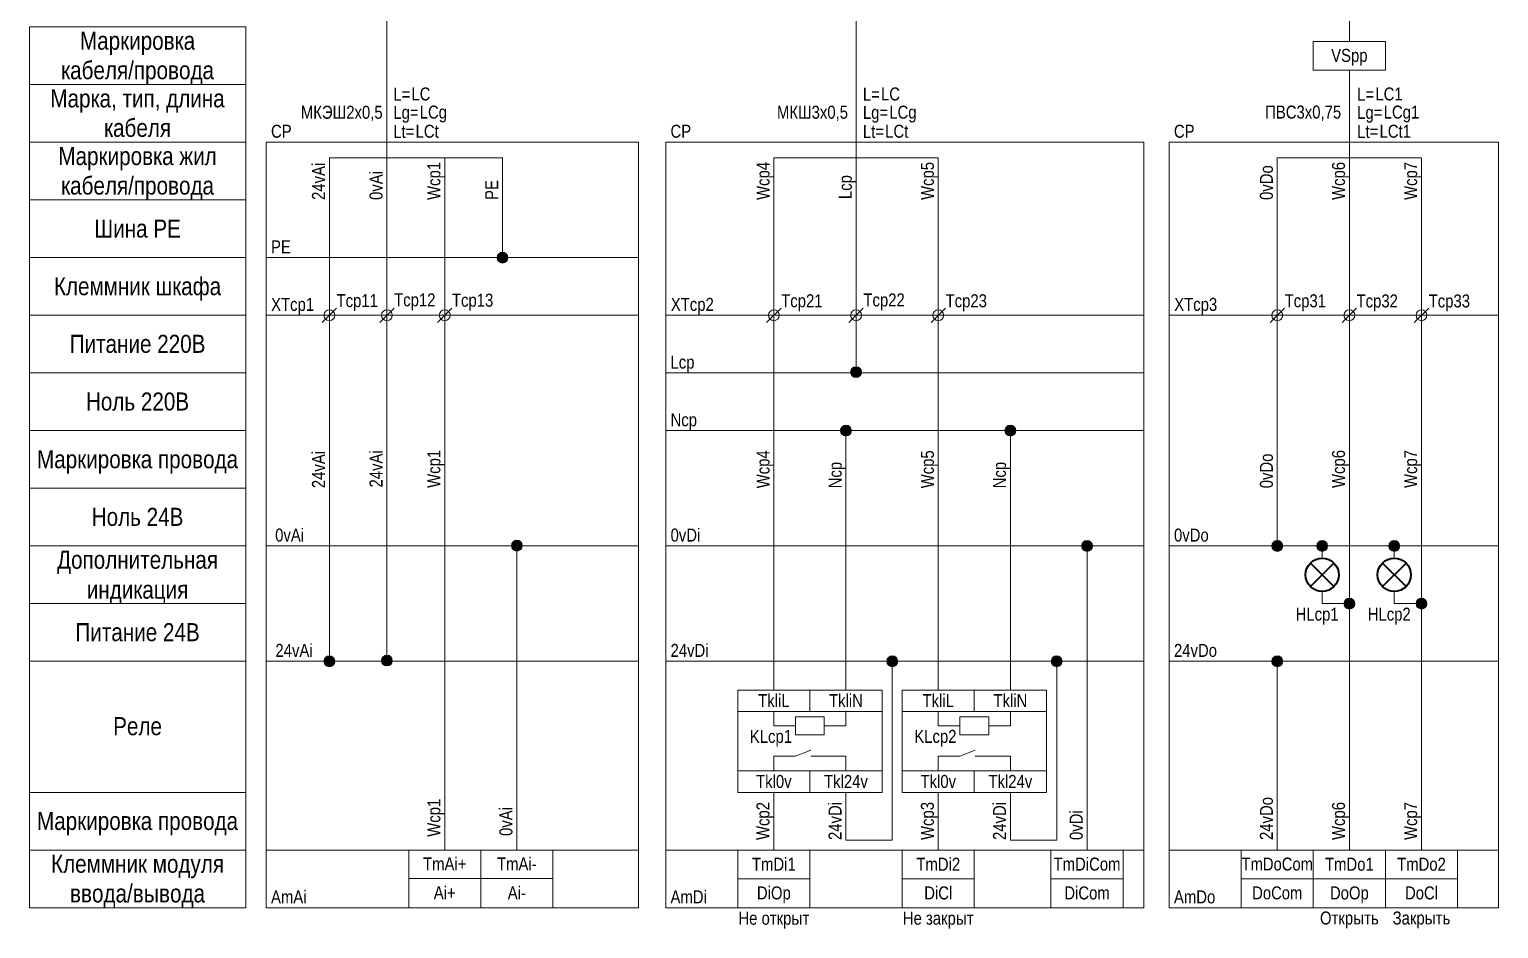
# Model space of a CAD drawing. Header units: millimetres. Extents: x 20 to 403, y -258 to -5.
# Drawn here: x 20 to 223.7, y -258.1 to -133.3 of the extents above; entities that cross this region are included whole.
import ezdxf

# ---------------------------------------------------------------- set-up
doc = ezdxf.new("R2010")
doc.units = ezdxf.units.MM
doc.header["$MEASUREMENT"] = 0
doc.linetypes.add('1_1', pattern=[2000, 1000, -1000])
doc.linetypes.add('4_2_1_2', pattern=[6702.777624, 3527.777672, -1763.888836, 0, -1411.111116])
for name, color, linetype in [('cp_names', 7, 'Continuous'), ('cp_params_ai', 7, 'Continuous'), ('cp_params_di', 7, 'Continuous'), ('cp_params_do', 7, 'Continuous'), ('cp_static_ai', 7, 'Continuous'), ('cp_static_di', 7, 'Continuous'), ('cp_static_do', 7, 'Continuous'), ('id_names', 7, 'Continuous'), ('id_params_ai', 7, 'Continuous'), ('id_params_di', 7, 'Continuous'), ('id_params_do', 7, 'Continuous'), ('id_static_ai', 7, 'Continuous'), ('id_static_di', 7, 'Continuous'), ('id_static_do', 7, 'Continuous')]:
    doc.layers.add(name, color=color, linetype=linetype)
doc.styles.add('СГЕНЕРИР_СТИЛЬ_1', font='')
doc.styles.get('СГЕНЕРИР_СТИЛЬ_1').set_extended_font_data('Arial Narrow')

msp = doc.modelspace()

# ---------------------------------------------------------------- hatches: boundary and pattern name
at = {"layer": 'cp_static_ai', "linetype": 'Continuous', "lineweight": 0, "true_color": 0x000000}
for points in [[(84.86, -165), (84.92, -165.29), (85.08, -165.53), (85.33, -165.69), (85.61, -165.75), (85.9, -165.69), (86.14, -165.53), (86.31, -165.29), (86.36, -165), (86.31, -164.71), (86.14, -164.47), (85.9, -164.31), (85.61, -164.25), (85.33, -164.31), (85.08, -164.47), (84.92, -164.71)], [(86.85, -204.95), (86.91, -205.24), (87.07, -205.48), (87.31, -205.65), (87.6, -205.7), (87.89, -205.65), (88.13, -205.48), (88.29, -205.24), (88.35, -204.95), (88.29, -204.67), (88.13, -204.42), (87.89, -204.26), (87.6, -204.2), (87.31, -204.26), (87.07, -204.42), (86.91, -204.67)], [(60.85, -221), (60.9, -221.29), (61.07, -221.53), (61.31, -221.69), (61.6, -221.75), (61.88, -221.69), (62.13, -221.53), (62.29, -221.29), (62.35, -221), (62.29, -220.71), (62.13, -220.47), (61.88, -220.31), (61.6, -220.25), (61.31, -220.31), (61.07, -220.47), (60.9, -220.71)], [(68.83, -220.9), (68.89, -221.19), (69.05, -221.43), (69.3, -221.59), (69.58, -221.65), (69.87, -221.59), (70.11, -221.43), (70.28, -221.19), (70.33, -220.9), (70.28, -220.61), (70.11, -220.37), (69.87, -220.21), (69.58, -220.15), (69.3, -220.21), (69.05, -220.37), (68.89, -220.61)]]:
    msp.add_hatch(color=18, dxfattribs=at).paths.add_polyline_path(points)
at = {"layer": 'cp_static_di', "linetype": 'Continuous', "lineweight": 0, "true_color": 0x000000}
for points in [[(133.89, -180.88), (133.94, -181.17), (134.11, -181.41), (134.35, -181.57), (134.64, -181.63), (134.92, -181.57), (135.17, -181.41), (135.33, -181.17), (135.39, -180.88), (135.33, -180.59), (135.17, -180.35), (134.92, -180.19), (134.64, -180.13), (134.35, -180.19), (134.11, -180.35), (133.94, -180.59)], [(132.49, -189), (132.54, -189.29), (132.71, -189.53), (132.95, -189.69), (133.24, -189.75), (133.52, -189.69), (133.77, -189.53), (133.93, -189.29), (133.99, -189), (133.93, -188.71), (133.77, -188.47), (133.52, -188.31), (133.24, -188.25), (132.95, -188.31), (132.71, -188.47), (132.54, -188.71)], [(155.29, -189), (155.34, -189.29), (155.51, -189.53), (155.75, -189.69), (156.04, -189.75), (156.32, -189.69), (156.57, -189.53), (156.73, -189.29), (156.79, -189), (156.73, -188.71), (156.57, -188.47), (156.32, -188.31), (156.04, -188.25), (155.75, -188.31), (155.51, -188.47), (155.34, -188.71)], [(165.92, -205), (165.98, -205.29), (166.14, -205.53), (166.39, -205.69), (166.67, -205.75), (166.96, -205.69), (167.21, -205.53), (167.37, -205.29), (167.42, -205), (167.37, -204.71), (167.21, -204.47), (166.96, -204.31), (166.67, -204.25), (166.39, -204.31), (166.14, -204.47), (165.98, -204.71)], [(138.91, -221), (138.97, -221.29), (139.13, -221.53), (139.37, -221.69), (139.66, -221.75), (139.95, -221.69), (140.19, -221.53), (140.35, -221.29), (140.41, -221), (140.35, -220.71), (140.19, -220.47), (139.95, -220.31), (139.66, -220.25), (139.37, -220.31), (139.13, -220.47), (138.97, -220.71)], [(161.71, -221), (161.77, -221.29), (161.93, -221.53), (162.17, -221.69), (162.46, -221.75), (162.75, -221.69), (162.99, -221.53), (163.15, -221.29), (163.21, -221), (163.15, -220.71), (162.99, -220.47), (162.75, -220.31), (162.46, -220.25), (162.17, -220.31), (161.93, -220.47), (161.77, -220.71)]]:
    msp.add_hatch(color=18, dxfattribs=at).paths.add_polyline_path(points)
at = {"layer": 'cp_static_do', "linetype": 'Continuous', "lineweight": 0, "true_color": 0x000000}
for points in [[(192.3, -205), (192.36, -205.29), (192.52, -205.53), (192.76, -205.69), (193.05, -205.75), (193.34, -205.69), (193.58, -205.53), (193.74, -205.29), (193.8, -205), (193.74, -204.71), (193.58, -204.47), (193.34, -204.31), (193.05, -204.25), (192.76, -204.31), (192.52, -204.47), (192.36, -204.71)], [(198.53, -205), (198.59, -205.29), (198.75, -205.53), (198.99, -205.69), (199.28, -205.75), (199.57, -205.69), (199.81, -205.53), (199.97, -205.29), (200.03, -205), (199.97, -204.71), (199.81, -204.47), (199.57, -204.31), (199.28, -204.25), (198.99, -204.31), (198.75, -204.47), (198.59, -204.71)], [(208.53, -205), (208.59, -205.29), (208.75, -205.53), (208.99, -205.69), (209.28, -205.75), (209.57, -205.69), (209.81, -205.53), (209.97, -205.29), (210.03, -205), (209.97, -204.71), (209.81, -204.47), (209.57, -204.31), (209.28, -204.25), (208.99, -204.31), (208.75, -204.47), (208.59, -204.71)], [(202.3, -213), (202.36, -213.29), (202.52, -213.53), (202.76, -213.69), (203.05, -213.75), (203.34, -213.69), (203.58, -213.53), (203.74, -213.29), (203.8, -213), (203.74, -212.71), (203.58, -212.47), (203.34, -212.31), (203.05, -212.25), (202.76, -212.31), (202.52, -212.47), (202.36, -212.71)], [(212.3, -213), (212.36, -213.29), (212.52, -213.53), (212.76, -213.69), (213.05, -213.75), (213.34, -213.69), (213.58, -213.53), (213.74, -213.29), (213.8, -213), (213.74, -212.71), (213.58, -212.47), (213.34, -212.31), (213.05, -212.25), (212.76, -212.31), (212.52, -212.47), (212.36, -212.71)], [(192.3, -221), (192.36, -221.29), (192.52, -221.53), (192.76, -221.69), (193.05, -221.75), (193.34, -221.69), (193.58, -221.53), (193.74, -221.29), (193.8, -221), (193.74, -220.71), (193.58, -220.47), (193.34, -220.31), (193.05, -220.25), (192.76, -220.31), (192.52, -220.47), (192.36, -220.71)]]:
    msp.add_hatch(color=18, dxfattribs=at).paths.add_polyline_path(points)

# ---------------------------------------------------------------- linework, layer by layer
at = {"layer": 'cp_names', "color": 7, "linetype": 'Continuous', "lineweight": 15, "ltscale": 100}
for points in [[(20, -157), (50, -157), (50, -149), (20, -149)], [(20, -165), (50, -165), (50, -157), (20, -157)], [(20, -173), (50, -173), (50, -165), (20, -165)], [(20, -181), (50, -181), (50, -173), (20, -173)], [(20, -189), (50, -189), (50, -181), (20, -181)], [(20, -197), (50, -197), (50, -189), (20, -189)], [(20, -205), (50, -205), (50, -197), (20, -197)], [(20, -213), (50, -213), (50, -205), (20, -205)], [(20, -221), (50, -221), (50, -213), (20, -213)], [(20, -239.18), (50, -239.18), (50, -221), (20, -221)], [(20, -247.18), (50, -247.18), (50, -239.18), (20, -239.18)], [(20, -255.18), (50, -255.18), (50, -247.18), (20, -247.18)]]:
    msp.add_lwpolyline(points, close=True, dxfattribs=at)
at = {"layer": 'cp_static_ai', "color": 7, "linetype": '1_1', "lineweight": 15, "ltscale": 100}
for p, q in [((104.47, -149), (52.83, -149)), ((52.83, -149), (52.83, -255.18)), ((104.47, -149), (104.47, -255.18))]:
    msp.add_line(p, q, dxfattribs=at)
at = {"layer": 'cp_static_ai', "color": 7, "linetype": 'Continuous', "lineweight": 15, "ltscale": 100}
for p, q in [((52.83, -165), (104.47, -165)), ((60.6, -174), (62.6, -172)), ((68.58, -174), (70.58, -172)), ((76.6, -174), (78.6, -172)), ((52.83, -205), (104.47, -205)), ((52.83, -221), (104.47, -221)), ((52.83, -247.18), (104.47, -247.18)), ((52.83, -255.18), (104.47, -255.18))]:
    msp.add_line(p, q, dxfattribs=at)
at = {"layer": 'cp_static_ai', "color": 7, "linetype": '4_2_1_2', "lineweight": 15, "ltscale": 100}
msp.add_line((52.83, -173), (104.47, -173), dxfattribs=at)
at = {"layer": 'cp_static_ai', "color": 7, "linetype": 'Continuous', "lineweight": 15, "ltscale": 100}
for points in [[(61.6, -173), (61.6, -151.14), (69.58, -151.14)], [(69.58, -151.14), (77.6, -151.14), (77.6, -173)], [(69.58, -173), (69.58, -151.14)], [(77.6, -247.13), (77.6, -173)]]:
    msp.add_lwpolyline(points, dxfattribs=at)
at = {"layer": 'cp_static_ai', "color": 7, "linetype": 'Continuous', "lineweight": 15, "ltscale": 100, "flags": 128}
for points in [[(77.6, -151.14), (85.61, -151.14), (85.61, -164.25)], [(61.6, -220.25), (61.6, -173.1)], [(69.58, -220.15), (69.58, -173)], [(87.6, -205.7), (87.6, -247.13)]]:
    msp.add_lwpolyline(points, dxfattribs=at)
at = {"layer": 'cp_static_ai', "color": 7, "linetype": 'Continuous', "lineweight": 15, "ltscale": 100}
for points in [[(72.6, -247.18), (82.6, -247.18), (82.6, -251.13), (72.6, -251.13)], [(82.6, -247.18), (92.6, -247.18), (92.6, -251.13), (82.6, -251.13)], [(72.6, -251.13), (82.6, -251.13), (82.6, -255.18), (72.6, -255.18)], [(82.6, -251.13), (92.6, -251.13), (92.6, -255.18), (82.6, -255.18)]]:
    msp.add_lwpolyline(points, close=True, dxfattribs=at)
for centre, radius in [((85.61, -165), 0.75), ((61.6, -173), 0.752), ((69.58, -173), 0.752), ((77.6, -173), 0.752), ((87.6, -204.95), 0.75), ((61.6, -221), 0.75), ((69.58, -220.9), 0.75)]:
    msp.add_circle(centre, radius, dxfattribs=at)
at = {"layer": 'cp_static_di', "color": 7, "linetype": '1_1', "lineweight": 15, "ltscale": 100}
for p, q in [((174.56, -149), (108.24, -149)), ((108.24, -149), (108.24, -255.18)), ((174.56, -149), (174.56, -255.18))]:
    msp.add_line(p, q, dxfattribs=at)
at = {"layer": 'cp_static_di', "color": 7, "linetype": 'Continuous', "lineweight": 15, "ltscale": 100}
for p, q in [((123.24, -151.14), (146.04, -151.14)), ((123.24, -151.14), (123.24, -225)), ((134.64, -151.14), (134.64, -172.88)), ((146.04, -173), (146.04, -151.14)), ((123.24, -173), (123.24, -159.14)), ((146.04, -159.14), (146.04, -225)), ((122.24, -174), (124.24, -172)), ((133.64, -174), (135.64, -172)), ((134.64, -172.88), (134.64, -180.13)), ((145.04, -174), (147.04, -172)), ((108.24, -181), (174.56, -181)), ((108.24, -189), (174.56, -189)), ((133.24, -225), (133.24, -189.75)), ((156.04, -225), (156.04, -189.75)), ((108.24, -205), (174.56, -205)), ((166.67, -205.75), (166.67, -247.18)), ((108.24, -221), (174.56, -221)), ((139.66, -245.82), (139.66, -221.75)), ((162.46, -245.82), (162.46, -221.75)), ((123.24, -239.18), (123.24, -247.18)), ((133.24, -239.18), (133.24, -245.82)), ((146.04, -239.18), (146.04, -247.18)), ((156.04, -239.18), (156.04, -245.82)), ((133.24, -245.82), (139.66, -245.82)), ((156.04, -245.82), (162.46, -245.82)), ((108.24, -247.18), (174.56, -247.18)), ((108.24, -255.18), (174.56, -255.18))]:
    msp.add_line(p, q, dxfattribs=at)
at = {"layer": 'cp_static_di', "color": 7, "linetype": '4_2_1_2', "lineweight": 15, "ltscale": 100}
msp.add_line((108.24, -173), (174.56, -173), dxfattribs=at)
at = {"layer": 'cp_static_di', "color": 7, "linetype": 'Continuous', "lineweight": 15, "ltscale": 100}
for points in [[(118.24, -239.18), (138.24, -239.18), (138.24, -225), (118.24, -225)], [(118.24, -227.96), (128.24, -227.96), (128.24, -225), (118.24, -225)], [(128.24, -227.96), (138.24, -227.96), (138.24, -225), (128.24, -225)], [(141.04, -239.18), (161.04, -239.18), (161.04, -225), (141.04, -225)], [(141.04, -227.96), (151.04, -227.96), (151.04, -225), (141.04, -225)], [(151.04, -227.96), (161.04, -227.96), (161.04, -225), (151.04, -225)], [(130.24, -228.72), (130.24, -231.21), (126.24, -231.21), (126.24, -228.72)], [(153.04, -228.72), (153.04, -231.21), (149.04, -231.21), (149.04, -228.72)], [(118.24, -239.18), (128.24, -239.18), (128.24, -236.21), (118.24, -236.21)], [(128.24, -239.18), (138.24, -239.18), (138.24, -236.21), (128.24, -236.21)], [(141.04, -239.18), (151.04, -239.18), (151.04, -236.21), (141.04, -236.21)], [(151.04, -239.18), (161.04, -239.18), (161.04, -236.21), (151.04, -236.21)], [(118.24, -247.18), (128.24, -247.18), (128.24, -251.18), (118.24, -251.18)], [(141.04, -247.18), (151.04, -247.18), (151.04, -251.18), (141.04, -251.18)], [(161.67, -247.18), (171.67, -247.18), (171.67, -251.18), (161.67, -251.18)], [(118.24, -251.18), (128.24, -251.18), (128.24, -255.18), (118.24, -255.18)], [(141.04, -251.18), (151.04, -251.18), (151.04, -255.18), (141.04, -255.18)], [(161.67, -251.18), (171.67, -251.18), (171.67, -255.18), (161.67, -255.18)]]:
    msp.add_lwpolyline(points, close=True, dxfattribs=at)
for points in [[(123.24, -227.96), (123.24, -229.96), (126.24, -229.96)], [(133.24, -227.96), (133.24, -229.96), (130.24, -229.96)], [(146.04, -227.96), (146.04, -229.96), (149.04, -229.96)], [(156.04, -227.96), (156.04, -229.96), (153.04, -229.96)], [(123.24, -236.21), (123.24, -234.18), (126.24, -234.18)], [(126.24, -234.18), (128.38, -233.35)], [(130.24, -234.18), (128.38, -234.18)], [(133.24, -236.21), (133.24, -234.18), (130.24, -234.18)], [(146.04, -236.21), (146.04, -234.18), (149.04, -234.18)], [(149.04, -234.18), (151.18, -233.35)], [(153.04, -234.18), (151.18, -234.18)], [(156.04, -236.21), (156.04, -234.18), (153.04, -234.18)]]:
    msp.add_lwpolyline(points, dxfattribs=at)
for centre, radius in [((123.24, -173), 0.752), ((134.64, -173), 0.752), ((146.04, -173), 0.752), ((134.64, -180.88), 0.75), ((133.24, -189), 0.75), ((156.04, -189), 0.75), ((166.67, -205), 0.75), ((139.66, -221), 0.75), ((162.46, -221), 0.75)]:
    msp.add_circle(centre, radius, dxfattribs=at)
at = {"layer": 'cp_static_do', "color": 7, "linetype": '1_1', "lineweight": 15, "ltscale": 100}
for p, q in [((223.75, -149), (178.05, -149)), ((178.05, -149), (178.05, -255.18)), ((223.75, -149), (223.75, -255.18))]:
    msp.add_line(p, q, dxfattribs=at)
at = {"layer": 'cp_static_do', "color": 7, "linetype": 'Continuous', "lineweight": 15, "ltscale": 100}
for p, q in [((193.05, -151.14), (203.05, -151.14)), ((193.05, -173), (193.05, -151.14)), ((203.05, -151.14), (203.05, -173)), ((213.05, -151.14), (203.05, -151.14)), ((213.05, -151.14), (213.05, -173)), ((192.05, -174), (194.05, -172)), ((193.05, -204.25), (193.05, -173)), ((202.05, -174), (204.05, -172)), ((203.05, -173), (203.05, -247.18)), ((212.05, -174), (214.05, -172)), ((213.05, -173), (213.05, -247.18)), ((178.05, -205), (223.75, -205)), ((199.28, -206.69), (199.28, -205.75)), ((209.28, -206.69), (209.28, -205.75)), ((199.28, -211.31), (199.28, -213)), ((209.28, -211.31), (209.28, -213)), ((199.28, -213), (202.3, -213)), ((209.28, -213), (212.3, -213)), ((178.05, -221), (223.75, -221)), ((193.05, -221.75), (193.05, -247.18)), ((178.05, -247.18), (223.75, -247.18)), ((178.05, -255.18), (223.75, -255.18))]:
    msp.add_line(p, q, dxfattribs=at)
at = {"layer": 'cp_static_do', "color": 7, "linetype": '4_2_1_2', "lineweight": 15, "ltscale": 100}
msp.add_line((178.05, -173), (223.75, -173), dxfattribs=at)
at = {"layer": 'cp_static_do', "color": 7, "linetype": 'Continuous', "lineweight": 40, "ltscale": 100}
for p, q in [((200.91, -207.37), (197.65, -210.63)), ((200.91, -210.63), (197.65, -207.37)), ((210.91, -207.37), (207.65, -210.63)), ((210.91, -210.63), (207.65, -207.37))]:
    msp.add_line(p, q, dxfattribs=at)
at = {"layer": 'cp_static_do', "color": 7, "linetype": 'Continuous', "lineweight": 15, "ltscale": 100}
for points in [[(188.05, -247.18), (198.05, -247.18), (198.05, -251.18), (188.05, -251.18)], [(198.05, -247.18), (208.05, -247.18), (208.05, -251.18), (198.05, -251.18)], [(208.05, -247.18), (218.05, -247.18), (218.05, -251.18), (208.05, -251.18)], [(188.05, -251.18), (198.05, -251.18), (198.05, -255.18), (188.05, -255.18)], [(198.05, -251.18), (208.05, -251.18), (208.05, -255.18), (198.05, -255.18)], [(208.05, -251.18), (218.05, -251.18), (218.05, -255.18), (208.05, -255.18)]]:
    msp.add_lwpolyline(points, close=True, dxfattribs=at)
for centre, radius in [((193.05, -173), 0.752), ((203.05, -173), 0.752), ((213.05, -173), 0.752), ((193.05, -205), 0.75), ((199.28, -205), 0.75), ((209.28, -205), 0.75), ((203.05, -213), 0.75), ((213.05, -213), 0.75), ((193.05, -221), 0.75)]:
    msp.add_circle(centre, radius, dxfattribs=at)
at = {"layer": 'cp_static_do', "color": 7, "linetype": 'Continuous', "lineweight": 40, "ltscale": 100}
for centre in [(199.28, -209), (209.28, -209)]:
    msp.add_circle(centre, 2.31, dxfattribs=at)
at = {"layer": 'id_names', "color": 7, "linetype": 'Continuous', "lineweight": 15, "ltscale": 100}
for points in [[(20, -141), (50, -141), (50, -133), (20, -133)], [(20, -149), (50, -149), (50, -141), (20, -141)]]:
    msp.add_lwpolyline(points, close=True, dxfattribs=at)
at = {"layer": 'id_static_ai', "color": 7, "linetype": 'Continuous', "lineweight": 15, "ltscale": 100}
msp.add_lwpolyline([(69.6, -49), (69.58, -151.14)], dxfattribs=at)
at = {"layer": 'id_static_di', "color": 7, "linetype": 'Continuous', "lineweight": 15, "ltscale": 100}
msp.add_line((134.64, -151.14), (134.64, -49), dxfattribs=at)
at = {"layer": 'id_static_do', "color": 7, "linetype": 'Continuous', "lineweight": 15, "ltscale": 100}
for p, q in [((203.05, -135), (203.05, -131.8)), ((203.05, -151.14), (203.05, -139))]:
    msp.add_line(p, q, dxfattribs=at)
msp.add_lwpolyline([(198.05, -139), (208.05, -139), (208.05, -135), (198.05, -135)], close=True, dxfattribs=at)

# ---------------------------------------------------------------- texts
at = {"layer": 'cp_names', "color": 7, "linetype": 'Continuous', "lineweight": 15, "char_height": 2.5, "attachment_point": 2, "style": 'СГЕНЕРИР_СТИЛЬ_1'}
for s, insert, line_spacing_factor in [('\\A1;{\\pqc;\\fArial Narrow|b0|i0|c204|p34;Маркировка жил\\P\\pqc;\\fArial Narrow|b0|i0|c204|p34;кабеля/провода}', (35, -149.66), 0.982786), ('\\A1;{\\pqc;\\fArial Narrow|b0|i0|c204|p34;Дополнительная\\P\\pqc;\\fArial Narrow|b0|i0|c204|p34;индикация}', (35, -205.66), 0.996475), ('\\A1;{\\pqc;\\fArial Narrow|b0|i0|c204|p34;Клеммник модуля\\P\\pqc;\\fArial Narrow|b0|i0|c204|p34;ввода\\fArial Narrow|b0|i0|c204|p34;/вывода}', (35, -247.84), 0.985989)]:
    msp.add_mtext(s, dxfattribs=dict(at, insert=insert, line_spacing_factor=line_spacing_factor))
for s, insert in [('\\A1;{\\pqc;\\fArial Narrow|b0|i0|c204|p34;Шина PE}', (35, -159.72)), ('\\A1;{\\pqc;\\fArial Narrow|b0|i0|c204|p34;Клеммник\\fArial Narrow|b0|i0|c204|p34; шкафа}', (35, -167.72)), ('\\A1;{\\pqc;\\fArial Narrow|b0|i0|c204|p34;Питание \\fArial Narrow|b0|i0|c204|p34;220В}', (35, -175.71)), ('\\A1;{\\pqc;\\fArial Narrow|b0|i0|c204|p34;Ноль\\fArial Narrow|b0|i0|c204|p34; 220В}', (35, -183.71)), ('\\A1;{\\pqc;\\fArial Narrow|b0|i0|c204|p34;Маркировка \\fArial Narrow|b0|i0|c204|p34;провода}', (35, -191.72)), ('\\A1;{\\pqc;\\fArial Narrow|b0|i0|c204|p34;Ноль 24\\fArial Narrow|b0|i0|c204|p34;В}', (35, -199.71)), ('\\A1;{\\pqc;\\fArial Narrow|b0|i0|c204|p34;Питание 2\\fArial Narrow|b0|i0|c204|p34;4\\fArial Narrow|b0|i0|c204|p34;В}', (35, -215.71)), ('\\A1;{\\pqc;\\fArial Narrow|b0|i0|c204|p34;Реле}', (35, -228.75)), ('\\A1;{\\pqc;\\fArial Narrow|b0|i0|c204|p34;Маркировка \\fArial Narrow|b0|i0|c204|p34;провода}', (35, -241.9))]:
    msp.add_mtext(s, dxfattribs=dict(at, insert=insert))
at = {"layer": 'cp_params_ai', "color": 7, "linetype": 'Continuous', "lineweight": 15, "char_height": 1.8, "style": 'СГЕНЕРИР_СТИЛЬ_1'}
for s, insert, attachment_point in [('\\A1;{\\pqc;\\fArial Narrow|b0|i0|c204|p34;CP}', (54.94, -146.57), 2), ('\\A1;{\\pqc;\\fArial Narrow|b0|i0|c204|p34;X\\fArial Narrow|b0|i0|c204|p34;T\\fArial Narrow|b0|i0|c204|p34;cp1}', (56.5, -170.59), 2), ('\\A1;{\\pql;\\fArial Narrow|b0|i0|c204|p34;T\\fArial Narrow|b0|i0|c204|p34;cp11}', (62.6, -170.06), 1), ('\\A1;{\\pql;\\fArial Narrow|b0|i0|c204|p34;Tcp1\\fArial Narrow|b0|i0|c204|p34;2}', (70.58, -169.96), 1), ('\\A1;{\\pql;\\fArial Narrow|b0|i0|c204|p34;Tcp1\\fArial Narrow|b0|i0|c204|p34;3}', (78.6, -170.01), 1), ('\\A1;{\\pqc;\\fArial Narrow|b0|i0|c204|p34;0v\\fArial Narrow|b0|i0|c204|p34;Ai}', (56.09, -202.59), 2), ('\\A1;{\\pqc;\\fArial Narrow|b0|i0|c204|p34;24v\\fArial Narrow|b0|i0|c204|p34;Ai}', (56.7, -218.59), 2), ('\\A1;{\\pqc;\\fArial Narrow|b0|i0|c204|p34;TmAi\\fArial Narrow|b0|i0|c204|p34;+}', (77.6, -248.21), 2), ('\\A1;{\\pqc;\\fArial Narrow|b0|i0|c204|p34;TmAi\\fArial Narrow|b0|i0|c204|p34;-}', (87.6, -248.21), 2), ('\\A1;{\\pqc;\\fArial Narrow|b0|i0|c204|p34;Ai\\fArial Narrow|b0|i0|c204|p34;+}', (77.6, -252.21), 2), ('\\A1;{\\pqc;\\fArial Narrow|b0|i0|c204|p34;Ai-}', (87.6, -252.21), 2), ('\\A1;{\\pqc;\\fArial Narrow|b0|i0|c204|p34;Am\\fArial Narrow|b0|i0|c204|p34;Ai}', (55.97, -252.78), 2)]:
    msp.add_mtext(s, dxfattribs=dict(at, insert=insert, attachment_point=attachment_point))
at = {"layer": 'cp_params_ai', "color": 7, "linetype": 'Continuous', "lineweight": 15, "char_height": 1.8, "attachment_point": 1, "rotation": 90, "style": 'СГЕНЕРИР_СТИЛЬ_1'}
for s, insert in [('\\A1;{\\pql;\\fArial Narrow|b0|i0|c204|p34;24v\\fArial Narrow|b0|i0|c204|p34;Ai}', (59.19, -157)), ('\\A1;{\\pql;\\fArial Narrow|b0|i0|c204|p34;Wcp1}', (75.19, -157)), ('\\A1;{\\pql;\\fArial Narrow|b0|i0|c204|p34;0\\fArial Narrow|b0|i0|c204|p34;vAi}', (67.17, -157)), ('\\A1;{\\pql;\\fArial Narrow|b0|i0|c204|p34;24v\\fArial Narrow|b0|i0|c204|p34;Ai}', (59.19, -196.98)), ('\\A1;{\\pql;\\fArial Narrow|b0|i0|c204|p34;24v\\fArial Narrow|b0|i0|c204|p34;Ai}', (67.17, -196.89)), ('\\A1;{\\pql;\\fArial Narrow|b0|i0|c204|p34;Wcp\\fArial Narrow|b0|i0|c204|p34;1}', (75.19, -196.94)), ('\\A1;{\\pql;\\fArial Narrow|b0|i0|c204|p34;Wcp\\fArial Narrow|b0|i0|c204|p34;1}', (75.19, -245.34)), ('\\A1;{\\pql;\\fArial Narrow|b0|i0|c204|p34;0v\\fArial Narrow|b0|i0|c204|p34;Ai}', (85.19, -245.23))]:
    msp.add_mtext(s, dxfattribs=dict(at, insert=insert))
at = {"layer": 'cp_params_di', "color": 7, "linetype": 'Continuous', "lineweight": 15, "char_height": 1.8, "style": 'СГЕНЕРИР_СТИЛЬ_1'}
for s, insert, attachment_point in [('\\A1;{\\pqc;\\fArial Narrow|b0|i0|c204|p34;CP}', (110.34, -146.57), 2), ('\\A1;{\\pqr;\\fArial Narrow|b0|i0|c204|p34;X\\fArial Narrow|b0|i0|c204|p34;T\\fArial Narrow|b0|i0|c204|p34;cp2}', (114.91, -170.59), 3), ('\\A1;{\\pql;\\fArial Narrow|b0|i0|c204|p34;T\\fArial Narrow|b0|i0|c204|p34;cp21}', (124.26, -170.09), 1), ('\\A1;{\\pql;\\fArial Narrow|b0|i0|c204|p34;T\\fArial Narrow|b0|i0|c204|p34;cp22}', (135.66, -169.97), 1), ('\\A1;{\\pql;\\fArial Narrow|b0|i0|c204|p34;T\\fArial Narrow|b0|i0|c204|p34;cp23}', (147.06, -170.09), 1), ('\\A1;{\\pqc;\\fArial Narrow|b0|i0|c204|p34;L\\fArial Narrow|b0|i0|c204|p34;cp}', (110.57, -178.6), 2), ('\\A1;{\\pqc;\\fArial Narrow|b0|i0|c204|p34;N\\fArial Narrow|b0|i0|c204|p34;cp}', (110.75, -186.6), 2), ('\\A1;{\\pqc;\\fArial Narrow|b0|i0|c204|p34;0v\\fArial Narrow|b0|i0|c204|p34;Di}', (110.98, -202.59), 2), ('\\A1;{\\pqc;\\fArial Narrow|b0|i0|c204|p34;24v\\fArial Narrow|b0|i0|c204|p34;Di}', (111.55, -218.59), 2), ('\\A1;{\\pqc;\\fArial Narrow|b0|i0|c204|p34;TkliL}', (123.24, -225.56), 2), ('\\A1;{\\pqc;\\fArial Narrow|b0|i0|c204|p34;ТkliN}', (133.24, -225.56), 2), ('\\A1;{\\pqc;\\fArial Narrow|b0|i0|c204|p34;TkliL}', (146.04, -225.56), 2), ('\\A1;{\\pqc;\\fArial Narrow|b0|i0|c204|p34;ТkliN}', (156.04, -225.56), 2), ('\\A1;{\\pqc;\\fArial Narrow|b0|i0|c204|p34;KLcp\\fArial Narrow|b0|i0|c204|p34;1}', (122.84, -230.52), 2), ('\\A1;{\\pqc;\\fArial Narrow|b0|i0|c204|p34;KLcp\\fArial Narrow|b0|i0|c204|p34;2}', (145.64, -230.52), 2), ('\\A1;{\\pqc;\\fArial Narrow|b0|i0|c204|p34;Тkl\\fArial Narrow|b0|i0|c204|p34;0v}', (123.24, -236.77), 2), ('\\A1;{\\pqc;\\fArial Narrow|b0|i0|c204|p34;Tkl\\fArial Narrow|b0|i0|c204|p34;24v}', (133.24, -236.77), 2), ('\\A1;{\\pqc;\\fArial Narrow|b0|i0|c204|p34;Тkl\\fArial Narrow|b0|i0|c204|p34;0\\fArial Narrow|b0|i0|c204|p34;v}', (146.04, -236.77), 2), ('\\A1;{\\pqc;\\fArial Narrow|b0|i0|c204|p34;Tkl24v}', (156.04, -236.77), 2), ('\\A1;{\\pqc;\\fArial Narrow|b0|i0|c204|p34;Tm\\fArial Narrow|b0|i0|c204|p34;Di\\fArial Narrow|b0|i0|c204|p34;1}', (123.24, -248.25), 2), ('\\A1;{\\pqc;\\fArial Narrow|b0|i0|c204|p34;TmDi2}', (146.04, -248.25), 2), ('\\A1;{\\pqc;\\fArial Narrow|b0|i0|c204|p34;TmDiCom}', (166.67, -248.23), 2), ('\\A1;{\\pqc;\\fArial Narrow|b0|i0|c204|p34;Di\\fArial Narrow|b0|i0|c204|p34;Op}', (123.24, -252.23), 2), ('\\A1;{\\pqc;\\fArial Narrow|b0|i0|c204|p34;DiCl}', (146.04, -252.23), 2), ('\\A1;{\\pqc;\\fArial Narrow|b0|i0|c204|p34;Am\\fArial Narrow|b0|i0|c204|p34;Di}', (111.43, -252.78), 2)]:
    msp.add_mtext(s, dxfattribs=dict(at, insert=insert, attachment_point=attachment_point))
at = {"layer": 'cp_params_di', "color": 7, "linetype": 'Continuous', "lineweight": 15, "char_height": 1.8, "attachment_point": 1, "rotation": 90, "style": 'СГЕНЕРИР_СТИЛЬ_1'}
for s, insert in [('\\A1;{\\pql;\\fArial Narrow|b0|i0|c204|p34;Wcp\\fArial Narrow|b0|i0|c204|p34;4}', (120.84, -157)), ('\\A1;{\\pql;\\fArial Narrow|b0|i0|c204|p34;Wcp\\fArial Narrow|b0|i0|c204|p34;5}', (143.63, -157)), ('\\A1;{\\pql;\\fArial Narrow|b0|i0|c204|p34;L\\fArial Narrow|b0|i0|c204|p34;cp}', (132.24, -156.88)), ('\\A1;{\\pql;\\fArial Narrow|b0|i0|c204|p34;Wcp\\fArial Narrow|b0|i0|c204|p34;4}', (120.84, -197)), ('\\A1;{\\pql;\\fArial Narrow|b0|i0|c204|p34;N\\fArial Narrow|b0|i0|c204|p34;cp}', (130.84, -197)), ('\\A1;{\\pql;\\fArial Narrow|b0|i0|c204|p34;Wcp\\fArial Narrow|b0|i0|c204|p34;5}', (143.63, -197)), ('\\A1;{\\pql;\\fArial Narrow|b0|i0|c204|p34;N\\fArial Narrow|b0|i0|c204|p34;cp}', (153.63, -197)), ('\\A1;{\\pql;\\fArial Narrow|b0|i0|c204|p34;Wcp\\fArial Narrow|b0|i0|c204|p34;2}', (120.83, -245.79)), ('\\A1;{\\pql;\\fArial Narrow|b0|i0|c204|p34;24v\\fArial Narrow|b0|i0|c204|p34;Di}', (130.83, -245.79)), ('\\A1;{\\pql;\\fArial Narrow|b0|i0|c204|p34;Wcp\\fArial Narrow|b0|i0|c204|p34;3}', (143.63, -245.79)), ('\\A1;{\\pql;\\fArial Narrow|b0|i0|c204|p34;24v\\fArial Narrow|b0|i0|c204|p34;Di}', (153.63, -245.79)), ('\\A1;{\\pql;\\fArial Narrow|b0|i0|c204|p34;0v\\fArial Narrow|b0|i0|c204|p34;Di}', (164.27, -245.79))]:
    msp.add_mtext(s, dxfattribs=dict(at, insert=insert))
at = {"layer": 'cp_params_do', "color": 7, "linetype": 'Continuous', "lineweight": 15, "style": 'СГЕНЕРИР_СТИЛЬ_1'}
for s, insert, char_height, attachment_point in [('\\A1;{\\pqc;\\fArial Narrow|b0|i0|c204|p34;CP}', (180.15, -146.57), 1.8, 2), ('\\A1;{\\pqr;\\fArial Narrow|b0|i0|c204|p34;X\\fArial Narrow|b0|i0|c204|p34;T\\fArial Narrow|b0|i0|c204|p34;cp3}', (184.72, -170.59), 1.8, 3), ('\\A1;{\\pql;\\fArial Narrow|b0|i0|c204|p34;T\\fArial Narrow|b0|i0|c204|p34;cp31}', (194.08, -170.09), 1.8, 1), ('\\A1;{\\pql;\\fArial Narrow|b0|i0|c204|p34;T\\fArial Narrow|b0|i0|c204|p34;cp32}', (204.05, -170.11), 1.8, 1), ('\\A1;{\\pql;\\fArial Narrow|b0|i0|c204|p34;T\\fArial Narrow|b0|i0|c204|p34;cp33}', (214.05, -170.11), 1.8, 1), ('\\A1;{\\pqc;\\fArial Narrow|b0|i0|c204|p34;0v\\fArial Narrow|b0|i0|c204|p34;Do}', (181.14, -202.59), 1.8, 2), ('\\A1;{\\pqc;\\fArial Narrow|b0|i0|c204|p34;HL\\fArial Narrow|b0|i0|c204|p34;cp1}', (198.58, -213.56), 1.8, 2), ('\\A1;{\\pqc;\\fArial Narrow|b0|i0|c204|p34;HL\\fArial Narrow|b0|i0|c204|p34;cp2}', (208.58, -213.56), 1.8, 2), ('\\A1;{\\pqc;\\fArial Narrow|b0|i0|c204|p34;24v\\fArial Narrow|b0|i0|c204|p34;Do}', (181.71, -218.59), 1.8, 2), ('\\A1;{\\pqc;\\fArial Narrow|b0|i0|c204|p34;Tm\\fArial Narrow|b0|i0|c204|p34;DoCom}', (193.05, -248.23), 1.79, 2), ('\\A1;{\\pqc;\\fArial Narrow|b0|i0|c204|p34;TmDo1}', (203.05, -248.25), 1.8, 2), ('\\A1;{\\pqc;\\fArial Narrow|b0|i0|c204|p34;TmDo2}', (213.05, -248.25), 1.8, 2), ('\\A1;{\\pqc;\\fArial Narrow|b0|i0|c204|p34;Do\\fArial Narrow|b0|i0|c204|p34;Op}', (203.05, -252.23), 1.8, 2), ('\\A1;{\\pqc;\\fArial Narrow|b0|i0|c204|p34;Do\\fArial Narrow|b0|i0|c204|p34;Cl}', (213.05, -252.23), 1.8, 2), ('\\A1;{\\pqc;\\fArial Narrow|b0|i0|c204|p34;Am\\fArial Narrow|b0|i0|c204|p34;Do}', (181.59, -252.78), 1.8, 2)]:
    msp.add_mtext(s, dxfattribs=dict(at, insert=insert, char_height=char_height, attachment_point=attachment_point))
at = {"layer": 'cp_params_do', "color": 7, "linetype": 'Continuous', "lineweight": 15, "char_height": 1.8, "attachment_point": 1, "rotation": 90, "style": 'СГЕНЕРИР_СТИЛЬ_1'}
for s, insert in [('\\A1;{\\pql;\\fArial Narrow|b0|i0|c204|p34;0v\\fArial Narrow|b0|i0|c204|p34;Do}', (190.64, -157)), ('\\A1;{\\pql;\\fArial Narrow|b0|i0|c204|p34;Wcp\\fArial Narrow|b0|i0|c204|p34;6}', (200.64, -157)), ('\\A1;{\\pql;\\fArial Narrow|b0|i0|c204|p34;Wcp\\fArial Narrow|b0|i0|c204|p34;7}', (210.65, -157)), ('\\A1;{\\pql;\\fArial Narrow|b0|i0|c204|p34;0v\\fArial Narrow|b0|i0|c204|p34;Do}', (190.64, -197)), ('\\A1;{\\pql;\\fArial Narrow|b0|i0|c204|p34;Wcp\\fArial Narrow|b0|i0|c204|p34;6}', (200.64, -196.96)), ('\\A1;{\\pql;\\fArial Narrow|b0|i0|c204|p34;Wcp\\fArial Narrow|b0|i0|c204|p34;7}', (210.65, -196.96)), ('\\A1;{\\pql;\\fArial Narrow|b0|i0|c204|p34;24v\\fArial Narrow|b0|i0|c204|p34;Do}', (190.64, -245.79)), ('\\A1;{\\pql;\\fArial Narrow|b0|i0|c204|p34;Wcp\\fArial Narrow|b0|i0|c204|p34;6}', (200.64, -245.79)), ('\\A1;{\\pql;\\fArial Narrow|b0|i0|c204|p34;Wcp7}', (210.65, -245.79))]:
    msp.add_mtext(s, dxfattribs=dict(at, insert=insert))
at = {"layer": 'cp_static_ai', "color": 7, "linetype": 'Continuous', "lineweight": 15, "insert": (83.21, -157), "char_height": 1.8, "attachment_point": 1, "rotation": 90, "style": 'СГЕНЕРИР_СТИЛЬ_1'}
msp.add_mtext('\\A1;{\\pql;\\fArial Narrow|b0|i0|c204|p34;PE}', dxfattribs=at)
at = {"layer": 'cp_static_ai', "color": 7, "linetype": 'Continuous', "lineweight": 15, "insert": (54.88, -162.6), "char_height": 1.8, "attachment_point": 2, "style": 'СГЕНЕРИР_СТИЛЬ_1'}
msp.add_mtext('\\A1;{\\pqc;\\fArial Narrow|b0|i0|c204|p34;PE}', dxfattribs=at)
at = {"layer": 'cp_static_di', "color": 7, "linetype": 'Continuous', "lineweight": 15, "char_height": 1.8, "attachment_point": 2, "style": 'СГЕНЕРИР_СТИЛЬ_1'}
for s, insert in [('\\A1;{\\pqc;\\fArial Narrow|b0|i0|c204|p34;Di\\fArial Narrow|b0|i0|c204|p34;Com}', (166.67, -252.23)), ('\\A1;{\\pqc;\\fArial Narrow|b0|i0|c204|p34;Не \\fArial Narrow|b0|i0|c204|p34;о\\fArial Narrow|b0|i0|c204|p34;ткрыт}', (123.24, -255.74)), ('\\A1;{\\pqc;\\fArial Narrow|b0|i0|c204|p34;Не з\\fArial Narrow|b0|i0|c204|p34;акрыт}', (146.04, -255.74))]:
    msp.add_mtext(s, dxfattribs=dict(at, insert=insert))
at = {"layer": 'cp_static_do', "color": 7, "linetype": 'Continuous', "lineweight": 15, "attachment_point": 2, "style": 'СГЕНЕРИР_СТИЛЬ_1'}
for s, insert, char_height in [('\\A1;{\\pqc;\\fArial Narrow|b0|i0|c204|p34;DoCom}', (193.05, -252.23), 1.79), ('\\A1;{\\pqc;\\fArial Narrow|b0|i0|c204|p34;Открыть}', (203.05, -255.71), 1.8), ('\\A1;{\\pqc;\\fArial Narrow|b0|i0|c204|p34;Закрыть}', (213.05, -255.71), 1.8)]:
    msp.add_mtext(s, dxfattribs=dict(at, insert=insert, char_height=char_height))
at = {"layer": 'id_names', "color": 7, "linetype": 'Continuous', "lineweight": 15, "char_height": 2.5, "attachment_point": 2, "style": 'СГЕНЕРИР_СТИЛЬ_1'}
for s, insert, line_spacing_factor in [('\\A1;{\\pqc;\\fArial Narrow|b0|i0|c204|p34;Маркировка\\P\\pqc;\\fArial Narrow|b0|i0|c204|p34;кабеля/провода}', (35, -133.66), 0.982786), ('\\A1;{\\pqc;\\fArial Narrow|b0|i0|c204|p34;Марка, тип\\fArial Narrow|b0|i0|c204|p34;, длина\\P\\pqc;\\fArial Narrow|b0|i0|c204|p34;кабеля}', (35, -141.66), 0.98101)]:
    msp.add_mtext(s, dxfattribs=dict(at, insert=insert, line_spacing_factor=line_spacing_factor))
at = {"layer": 'id_params_ai', "color": 7, "linetype": 'Continuous', "lineweight": 15, "char_height": 1.8, "attachment_point": 1, "style": 'СГЕНЕРИР_СТИЛЬ_1'}
for s, insert in [('\\A1;{\\pql;\\fArial Narrow|b0|i0|c204|p34;LC}', (72.98, -141.4)), ('\\A1;{\\pql;\\fArial Narrow|b0|i0|c204|p34;LCg}', (74.13, -143.91)), ('\\A1;{\\pql;\\fArial Narrow|b0|i0|c204|p34;LCt}', (73.56, -146.57))]:
    msp.add_mtext(s, dxfattribs=dict(at, insert=insert))
at = {"layer": 'id_params_di', "color": 7, "linetype": 'Continuous', "lineweight": 15, "char_height": 1.8, "attachment_point": 1, "style": 'СГЕНЕРИР_СТИЛЬ_1'}
for s, insert in [('\\A1;{\\pql;\\fArial Narrow|b0|i0|c204|p34;LC}', (138.1, -141.4)), ('\\A1;{\\pql;\\fArial Narrow|b0|i0|c204|p34;LCg}', (139.25, -143.92)), ('\\A1;{\\pql;\\fArial Narrow|b0|i0|c204|p34;LCt}', (138.68, -146.57))]:
    msp.add_mtext(s, dxfattribs=dict(at, insert=insert))
at = {"layer": 'id_params_do', "color": 7, "linetype": 'Continuous', "lineweight": 15, "char_height": 1.8, "style": 'СГЕНЕРИР_СТИЛЬ_1'}
for s, insert, attachment_point in [('\\A1;{\\pqc;\\fArial Narrow|b0|i0|c204|p34;VS\\fArial Narrow|b0|i0|c204|p34;p\\fArial Narrow|b0|i0|c204|p34;p}', (203.05, -136.05), 2), ('\\A1;{\\pql;\\fArial Narrow|b0|i0|c204|p34;LC\\fArial Narrow|b0|i0|c204|p34;1}', (206.66, -141.4), 1), ('\\A1;{\\pql;\\fArial Narrow|b0|i0|c204|p34;LCg\\fArial Narrow|b0|i0|c204|p34;1}', (207.81, -143.91), 1), ('\\A1;{\\pql;\\fArial Narrow|b0|i0|c204|p34;LCt\\fArial Narrow|b0|i0|c204|p34;1}', (207.24, -146.57), 1)]:
    msp.add_mtext(s, dxfattribs=dict(at, insert=insert, attachment_point=attachment_point))
at = {"layer": 'id_static_ai', "color": 7, "linetype": 'Continuous', "lineweight": 15, "char_height": 1.8, "attachment_point": 1, "style": 'СГЕНЕРИР_СТИЛЬ_1'}
for s, insert in [('\\A1;{\\pql;\\fArial Narrow|b0|i0|c204|p34;L=}', (70.47, -141.43)), ('\\A1;{\\pql;\\fArial Narrow|b0|i0|c204|p34;Lg=}', (70.47, -143.95)), ('\\A1;{\\pql;\\fArial Narrow|b0|i0|c204|p34;Lt=}', (70.47, -146.6))]:
    msp.add_mtext(s, dxfattribs=dict(at, insert=insert))
at = {"layer": 'id_static_ai', "color": 7, "linetype": 'Continuous', "lineweight": 40, "insert": (57.65, -143.94), "char_height": 1.8, "attachment_point": 1, "style": 'СГЕНЕРИР_СТИЛЬ_1'}
msp.add_mtext('\\A1;{\\pql;\\fArial Narrow|b0|i0|c204|p34;МКЭШ\\fArial Narrow|b0|i0|c204|p34;2\\fArial Narrow|b0|i0|c204|p34;х0,5}', dxfattribs=at)
at = {"layer": 'id_static_di', "color": 7, "linetype": 'Continuous', "lineweight": 15, "char_height": 1.8, "attachment_point": 1, "style": 'СГЕНЕРИР_СТИЛЬ_1'}
for s, insert in [('\\A1;{\\pql;\\fArial Narrow|b0|i0|c204|p34;L=}', (135.59, -141.43)), ('\\A1;{\\pql;\\fArial Narrow|b0|i0|c204|p34;Lg=}', (135.59, -143.95)), ('\\A1;{\\pql;\\fArial Narrow|b0|i0|c204|p34;Lt=}', (135.59, -146.6))]:
    msp.add_mtext(s, dxfattribs=dict(at, insert=insert))
at = {"layer": 'id_static_di', "color": 7, "linetype": 'Continuous', "lineweight": 40, "insert": (123.67, -143.93), "char_height": 1.8, "attachment_point": 1, "style": 'СГЕНЕРИР_СТИЛЬ_1'}
msp.add_mtext('\\A1;{\\pql;\\fArial Narrow|b0|i0|c204|p34;МКШ3х0,5}', dxfattribs=at)
at = {"layer": 'id_static_do', "color": 7, "linetype": 'Continuous', "lineweight": 15, "char_height": 1.8, "attachment_point": 1, "style": 'СГЕНЕРИР_СТИЛЬ_1'}
for s, insert in [('\\A1;{\\pql;\\fArial Narrow|b0|i0|c204|p34;L=}', (204.14, -141.43)), ('\\A1;{\\pql;\\fArial Narrow|b0|i0|c204|p34;Lg=}', (204.14, -143.95)), ('\\A1;{\\pql;\\fArial Narrow|b0|i0|c204|p34;Lt=}', (204.14, -146.6))]:
    msp.add_mtext(s, dxfattribs=dict(at, insert=insert))
at = {"layer": 'id_static_do', "color": 7, "linetype": 'Continuous', "lineweight": 40, "insert": (191.37, -143.91), "char_height": 1.8, "attachment_point": 1, "style": 'СГЕНЕРИР_СТИЛЬ_1'}
msp.add_mtext('\\A1;{\\pql;\\fArial Narrow|b0|i0|c204|p34;ПВС3\\fArial Narrow|b0|i0|c204|p34;х0,\\fArial Narrow|b0|i0|c204|p34;7\\fArial Narrow|b0|i0|c204|p34;5}', dxfattribs=at)

doc.saveas('drawing.dxf')
